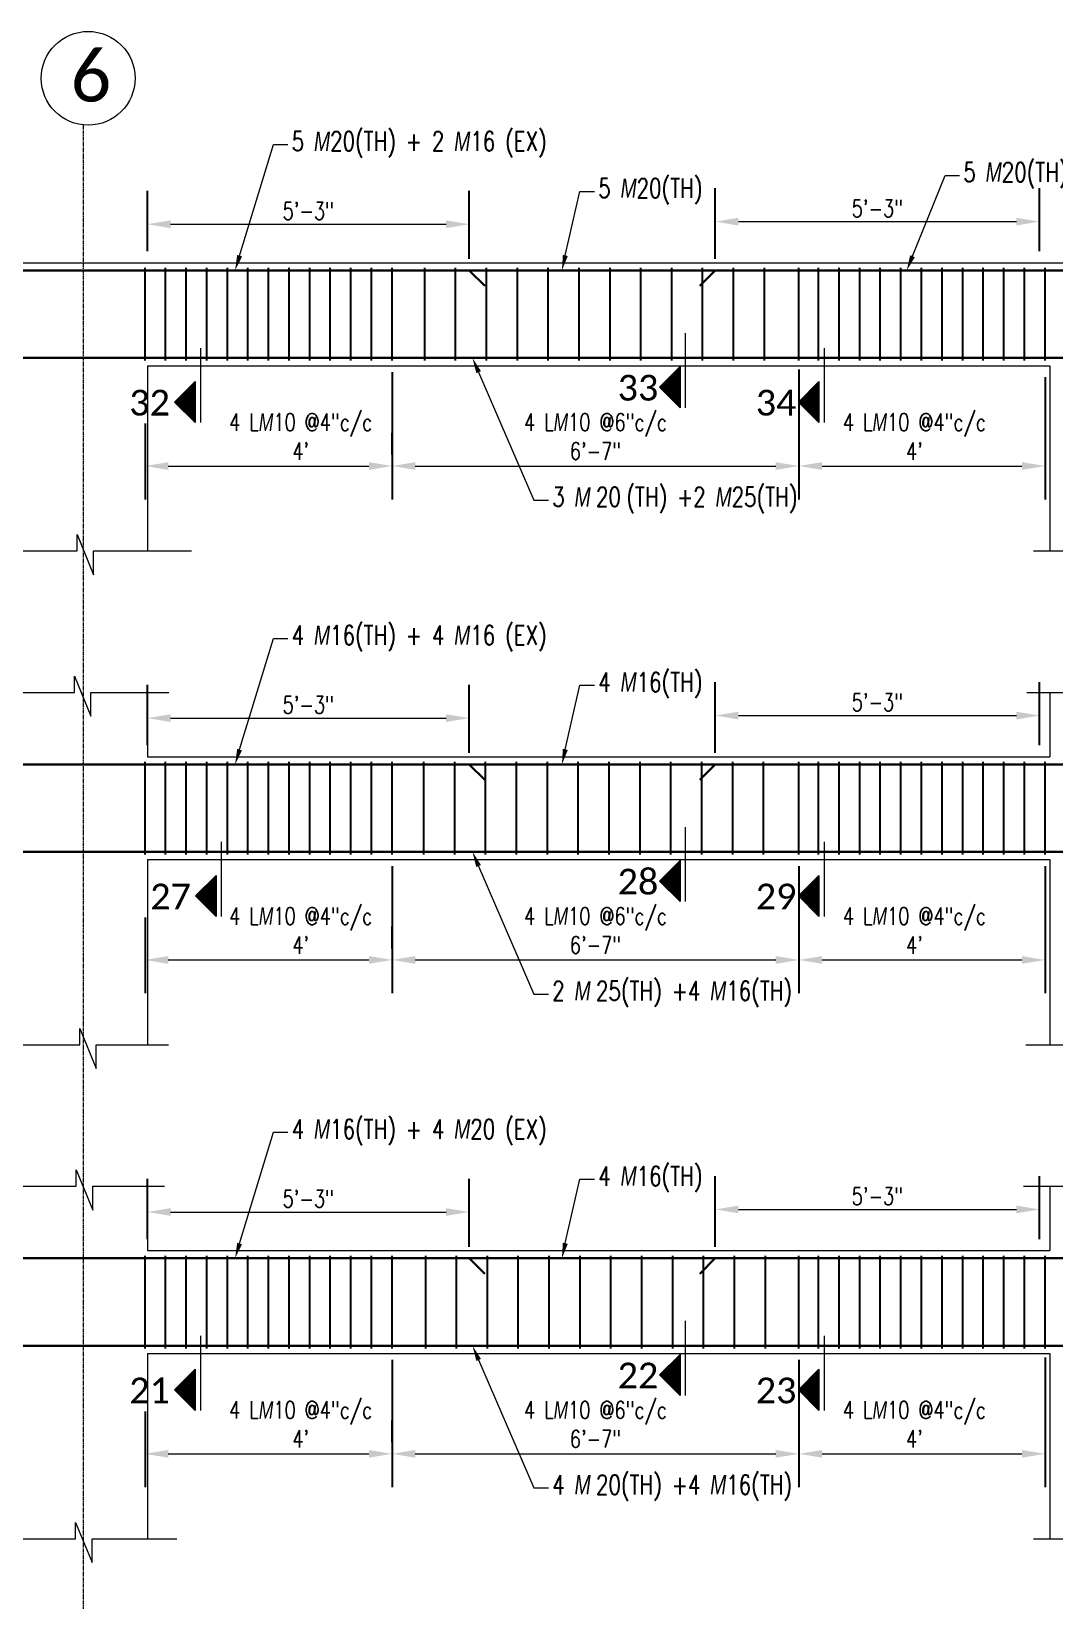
# Model space of a CAD drawing. Header units: inches. Extents: x 0 to 162649, y -36601 to -26324.
# Drawn here: x 155713.4 to 155912.2, y -35389.5 to -35084.5 of the extents above; entities that cross this region are included whole.
import ezdxf
from ezdxf import colors
from ezdxf.entities.mleader import LeaderData, LeaderLine
from ezdxf.math import Vec2, Vec3

# ---------------------------------------------------------------- set-up
doc = ezdxf.new("R2010")
doc.units = ezdxf.units.IN
doc.header["$MEASUREMENT"] = 0
doc.linetypes.add('CENTER2', pattern=[1.125, 0.75, -0.125, 0.125, -0.125])
for name, color, linetype, lineweight in [('Cen', 9, 'CENTER2', 5), ('Dim', 1, 'Continuous', 13), ('dimention', 1, 'Continuous', 13), ('hatch', 252, 'Continuous', 0), ('OL_AR_Text', 140, 'Continuous', 5), ('Rein', 3, 'Continuous', 30), ('Stirrups', 191, 'Continuous', 25), ('TEXT', 7, 'Continuous', 9)]:
    doc.layers.add(name, color=color, linetype=linetype, lineweight=lineweight)
doc.styles.add('1-8 Annotative Text', font='calibri.ttf', dxfattribs={"height": 0.125})
doc.styles.add('DIM', font='simplex.shx', dxfattribs={"width": 0.75})
doc.dimstyles.get("Standard").update_dxf_attribs({"dimscale": 36, "dimtxt": 0.09375, "dimasz": 0.125, "dimexe": 0.18, "dimexo": 0.0625, "dimgap": 0.015625, "dimtad": 1, "dimdec": 0, "dimzin": 0, "dimdsep": 46, "dimlunit": 4, "dimtxsty": 'DIM', "dimcen": 0.09, "dimadec": 0, "dimazin": 0, "dimtfac": 0.75, "dimtdec": 0, "dimtmove": 0, "dimatfit": 3, "dimfxl": 1, "dimtolj": 1, "dimtzin": 0, "dimlwd": 9, "dimarcsym": 0})

# ---------------------------------------------------------------- blocks, each defined once
blk = doc.blocks.new('*D179')
at = {"layer": 'Defpoints', "color": 0, "transparency": 16777216}
for p in [(155798.5, -35314), (155735.95, -35321.5), (155798.5, -35323)]:
    blk.add_point(p, dxfattribs=at)
at = {"layer": 'dimention', "color": 0, "lineweight": -2, "transparency": 16777216}
for p, q in [((155735.95, -35319.25), (155735.95, -35307.52)), ((155798.5, -35320.75), (155798.5, -35307.52))]:
    blk.add_line(p, q, dxfattribs=at)
at = {"layer": 'dimention', "color": 0, "lineweight": 9, "transparency": 16777216}
blk.add_line((155740.45, -35314), (155794, -35314), dxfattribs=at)
at = {"layer": 'dimention', "color": 0, "transparency": 16777216}
for points in [[(155740.45, -35313.25), (155740.45, -35314.75), (155735.95, -35314)], [(155794, -35313.25), (155794, -35314.75), (155798.5, -35314)]]:
    blk.add_solid(points, dxfattribs=at)
at = {"layer": 'dimention', "color": 0, "transparency": 16777216, "insert": (155767.23, -35311.43), "char_height": 3.375, "attachment_point": 5, "style": 'DIM'}
blk.add_mtext('\\A1;5\'-3"', dxfattribs=at)
blk = doc.blocks.new('*D180')
at = {"layer": 'Defpoints', "color": 0, "transparency": 16777216}
for p in [(155909.31, -35313.5), (155846.31, -35323), (155909.31, -35321.5)]:
    blk.add_point(p, dxfattribs=at)
at = {"layer": 'dimention', "color": 0, "lineweight": -2, "transparency": 16777216}
for p, q in [((155846.31, -35320.75), (155846.31, -35307.02)), ((155909.31, -35319.25), (155909.31, -35307.02))]:
    blk.add_line(p, q, dxfattribs=at)
at = {"layer": 'dimention', "color": 0, "lineweight": 9, "transparency": 16777216}
blk.add_line((155850.81, -35313.5), (155904.81, -35313.5), dxfattribs=at)
at = {"layer": 'dimention', "color": 0, "transparency": 16777216}
for points in [[(155850.81, -35312.75), (155850.81, -35314.25), (155846.31, -35313.5)], [(155904.81, -35312.75), (155904.81, -35314.25), (155909.31, -35313.5)]]:
    blk.add_solid(points, dxfattribs=at)
at = {"layer": 'dimention', "color": 0, "transparency": 16777216, "insert": (155877.81, -35310.93), "char_height": 3.375, "attachment_point": 5, "style": 'DIM'}
blk.add_mtext('\\A1;5\'-3"', dxfattribs=at)
blk = doc.blocks.new('*D185')
at = {"layer": 'Defpoints', "color": 0, "transparency": 16777216}
for p in [(155735.5, -35350.5), (155783.5, -35361), (155783.5, -35361)]:
    blk.add_point(p, dxfattribs=at)
at = {"layer": 'dimention', "color": 0, "lineweight": -2, "transparency": 16777216}
for p, q in [((155735.5, -35352.75), (155735.5, -35367.48)), ((155783.5, -35358.75), (155783.5, -35354.52))]:
    blk.add_line(p, q, dxfattribs=at)
at = {"layer": 'dimention', "color": 0, "lineweight": 9, "transparency": 16777216}
blk.add_line((155740, -35361), (155779, -35361), dxfattribs=at)
at = {"layer": 'dimention', "color": 0, "transparency": 16777216}
for points in [[(155740, -35360.25), (155740, -35361.75), (155735.5, -35361)], [(155779, -35360.25), (155779, -35361.75), (155783.5, -35361)]]:
    blk.add_solid(points, dxfattribs=at)
at = {"layer": 'dimention', "color": 0, "transparency": 16777216, "insert": (155765.75, -35355.29), "char_height": 3.375, "attachment_point": 5, "style": 'DIM'}
blk.add_mtext('\\A1;4 L{\\A0;\\Fgothici|c0;\\W0.75;M}10 @4"c/c\\P4\'', dxfattribs=at)
blk = doc.blocks.new('*D186')
at = {"layer": 'Defpoints', "color": 0, "transparency": 16777216}
for p in [(155862.56, -35340.5), (155910.37, -35340), (155910.37, -35361)]:
    blk.add_point(p, dxfattribs=at)
at = {"layer": 'dimention', "color": 0, "lineweight": -2, "transparency": 16777216}
for p, q in [((155862.56, -35342.75), (155862.56, -35367.48)), ((155910.37, -35342.25), (155910.37, -35367.48))]:
    blk.add_line(p, q, dxfattribs=at)
at = {"layer": 'dimention', "color": 0, "lineweight": 9, "transparency": 16777216}
blk.add_line((155867.06, -35361), (155905.87, -35361), dxfattribs=at)
at = {"layer": 'dimention', "color": 0, "transparency": 16777216}
for points in [[(155867.06, -35360.25), (155867.06, -35361.75), (155862.56, -35361)], [(155905.87, -35360.25), (155905.87, -35361.75), (155910.37, -35361)]]:
    blk.add_solid(points, dxfattribs=at)
at = {"layer": 'dimention', "color": 0, "transparency": 16777216, "insert": (155885, -35355.29), "char_height": 3.375, "attachment_point": 5, "style": 'DIM'}
blk.add_mtext('\\A1;4 L{\\A0;\\Fgothici|c0;\\W0.75;M}10 @4"c/c\\P4\'', dxfattribs=at)
blk = doc.blocks.new('*D187')
at = {"layer": 'Defpoints', "color": 0, "transparency": 16777216}
for p in [(155783.5, -35340.5), (155862.56, -35340.5), (155862.56, -35361)]:
    blk.add_point(p, dxfattribs=at)
at = {"layer": 'dimention', "color": 0, "lineweight": -2, "transparency": 16777216}
for p, q in [((155783.5, -35342.75), (155783.5, -35367.48)), ((155862.56, -35342.75), (155862.56, -35367.48))]:
    blk.add_line(p, q, dxfattribs=at)
at = {"layer": 'dimention', "color": 0, "lineweight": 9, "transparency": 16777216}
blk.add_line((155788, -35361), (155858.06, -35361), dxfattribs=at)
at = {"layer": 'dimention', "color": 0, "transparency": 16777216}
for points in [[(155788, -35360.25), (155788, -35361.75), (155783.5, -35361)], [(155858.06, -35360.25), (155858.06, -35361.75), (155862.56, -35361)]]:
    blk.add_solid(points, dxfattribs=at)
at = {"layer": 'dimention', "color": 0, "transparency": 16777216, "insert": (155823.03, -35355.29), "char_height": 3.375, "attachment_point": 5, "style": 'DIM'}
blk.add_mtext('\\A1;4 L{\\A0;\\Fgothici|c0;\\W0.75;M}10 @6"c/c\\P6\'-7"', dxfattribs=at)
blk = doc.blocks.new('*D190')
at = {"layer": 'Defpoints', "color": 0, "transparency": 16777216}
for p in [(155798.5, -35218), (155735.95, -35225.5), (155798.5, -35227)]:
    blk.add_point(p, dxfattribs=at)
at = {"layer": 'dimention', "color": 0, "lineweight": -2, "transparency": 16777216}
for p, q in [((155735.95, -35223.25), (155735.95, -35211.52)), ((155798.5, -35224.75), (155798.5, -35211.52))]:
    blk.add_line(p, q, dxfattribs=at)
at = {"layer": 'dimention', "color": 0, "lineweight": 9, "transparency": 16777216}
blk.add_line((155740.45, -35218), (155794, -35218), dxfattribs=at)
at = {"layer": 'dimention', "color": 0, "transparency": 16777216}
for points in [[(155740.45, -35217.25), (155740.45, -35218.75), (155735.95, -35218)], [(155794, -35217.25), (155794, -35218.75), (155798.5, -35218)]]:
    blk.add_solid(points, dxfattribs=at)
at = {"layer": 'dimention', "color": 0, "transparency": 16777216, "insert": (155767.23, -35215.43), "char_height": 3.375, "attachment_point": 5, "style": 'DIM'}
blk.add_mtext('\\A1;5\'-3"', dxfattribs=at)
blk = doc.blocks.new('*D191')
at = {"layer": 'Defpoints', "color": 0, "transparency": 16777216}
for p in [(155909.31, -35217.5), (155909.31, -35225.5), (155846.31, -35227)]:
    blk.add_point(p, dxfattribs=at)
at = {"layer": 'dimention', "color": 0, "lineweight": -2, "transparency": 16777216}
for p, q in [((155846.31, -35224.75), (155846.31, -35211.02)), ((155909.31, -35223.25), (155909.31, -35211.02))]:
    blk.add_line(p, q, dxfattribs=at)
at = {"layer": 'dimention', "color": 0, "lineweight": 9, "transparency": 16777216}
blk.add_line((155850.81, -35217.5), (155904.81, -35217.5), dxfattribs=at)
at = {"layer": 'dimention', "color": 0, "transparency": 16777216}
for points in [[(155850.81, -35216.75), (155850.81, -35218.25), (155846.31, -35217.5)], [(155904.81, -35216.75), (155904.81, -35218.25), (155909.31, -35217.5)]]:
    blk.add_solid(points, dxfattribs=at)
at = {"layer": 'dimention', "color": 0, "transparency": 16777216, "insert": (155877.81, -35214.93), "char_height": 3.375, "attachment_point": 5, "style": 'DIM'}
blk.add_mtext('\\A1;5\'-3"', dxfattribs=at)
blk = doc.blocks.new('*D196')
at = {"layer": 'Defpoints', "color": 0, "transparency": 16777216}
for p in [(155735.5, -35254.5), (155783.5, -35265), (155783.5, -35265)]:
    blk.add_point(p, dxfattribs=at)
at = {"layer": 'dimention', "color": 0, "lineweight": -2, "transparency": 16777216}
for p, q in [((155735.5, -35256.75), (155735.5, -35271.48)), ((155783.5, -35262.75), (155783.5, -35258.52))]:
    blk.add_line(p, q, dxfattribs=at)
at = {"layer": 'dimention', "color": 0, "lineweight": 9, "transparency": 16777216}
blk.add_line((155740, -35265), (155779, -35265), dxfattribs=at)
at = {"layer": 'dimention', "color": 0, "transparency": 16777216}
for points in [[(155740, -35264.25), (155740, -35265.75), (155735.5, -35265)], [(155779, -35264.25), (155779, -35265.75), (155783.5, -35265)]]:
    blk.add_solid(points, dxfattribs=at)
at = {"layer": 'dimention', "color": 0, "transparency": 16777216, "insert": (155765.75, -35259.29), "char_height": 3.375, "attachment_point": 5, "style": 'DIM'}
blk.add_mtext('\\A1;4 L{\\A0;\\Fgothici|c0;\\W0.75;M}10 @4"c/c\\P4\'', dxfattribs=at)
blk = doc.blocks.new('*D197')
at = {"layer": 'Defpoints', "color": 0, "transparency": 16777216}
for p in [(155862.56, -35244.5), (155910.37, -35244.5), (155910.37, -35265)]:
    blk.add_point(p, dxfattribs=at)
at = {"layer": 'dimention', "color": 0, "lineweight": -2, "transparency": 16777216}
for p, q in [((155862.56, -35246.75), (155862.56, -35271.48)), ((155910.37, -35246.75), (155910.37, -35271.48))]:
    blk.add_line(p, q, dxfattribs=at)
at = {"layer": 'dimention', "color": 0, "lineweight": 9, "transparency": 16777216}
blk.add_line((155867.06, -35265), (155905.87, -35265), dxfattribs=at)
at = {"layer": 'dimention', "color": 0, "transparency": 16777216}
for points in [[(155867.06, -35264.25), (155867.06, -35265.75), (155862.56, -35265)], [(155905.87, -35264.25), (155905.87, -35265.75), (155910.37, -35265)]]:
    blk.add_solid(points, dxfattribs=at)
at = {"layer": 'dimention', "color": 0, "transparency": 16777216, "insert": (155885, -35259.29), "char_height": 3.375, "attachment_point": 5, "style": 'DIM'}
blk.add_mtext('\\A1;4 L{\\A0;\\Fgothici|c0;\\W0.75;M}10 @4"c/c\\P4\'', dxfattribs=at)
blk = doc.blocks.new('*D198')
at = {"layer": 'Defpoints', "color": 0, "transparency": 16777216}
for p in [(155783.5, -35244.5), (155862.56, -35244.5), (155862.56, -35265)]:
    blk.add_point(p, dxfattribs=at)
at = {"layer": 'dimention', "color": 0, "lineweight": -2, "transparency": 16777216}
for p, q in [((155783.5, -35246.75), (155783.5, -35271.48)), ((155862.56, -35246.75), (155862.56, -35271.48))]:
    blk.add_line(p, q, dxfattribs=at)
at = {"layer": 'dimention', "color": 0, "lineweight": 9, "transparency": 16777216}
blk.add_line((155788, -35265), (155858.06, -35265), dxfattribs=at)
at = {"layer": 'dimention', "color": 0, "transparency": 16777216}
for points in [[(155788, -35264.25), (155788, -35265.75), (155783.5, -35265)], [(155858.06, -35264.25), (155858.06, -35265.75), (155862.56, -35265)]]:
    blk.add_solid(points, dxfattribs=at)
at = {"layer": 'dimention', "color": 0, "transparency": 16777216, "insert": (155823.03, -35259.29), "char_height": 3.375, "attachment_point": 5, "style": 'DIM'}
blk.add_mtext('\\A1;4 L{\\A0;\\Fgothici|c0;\\W0.75;M}10 @6"c/c\\P6\'-7"', dxfattribs=at)
blk = doc.blocks.new('*D201')
at = {"layer": 'Defpoints', "color": 0, "transparency": 16777216}
for p in [(155798.5, -35122), (155735.95, -35129.5), (155798.5, -35131)]:
    blk.add_point(p, dxfattribs=at)
at = {"layer": 'dimention', "color": 0, "lineweight": -2, "transparency": 16777216}
for p, q in [((155735.95, -35127.25), (155735.95, -35115.52)), ((155798.5, -35128.75), (155798.5, -35115.52))]:
    blk.add_line(p, q, dxfattribs=at)
at = {"layer": 'dimention', "color": 0, "lineweight": 9, "transparency": 16777216}
blk.add_line((155740.45, -35122), (155794, -35122), dxfattribs=at)
at = {"layer": 'dimention', "color": 0, "transparency": 16777216}
for points in [[(155740.45, -35121.25), (155740.45, -35122.75), (155735.95, -35122)], [(155794, -35121.25), (155794, -35122.75), (155798.5, -35122)]]:
    blk.add_solid(points, dxfattribs=at)
at = {"layer": 'dimention', "color": 0, "transparency": 16777216, "insert": (155767.23, -35119.43), "char_height": 3.375, "attachment_point": 5, "style": 'DIM'}
blk.add_mtext('\\A1;5\'-3"', dxfattribs=at)
blk = doc.blocks.new('*D202')
at = {"layer": 'Defpoints', "color": 0, "transparency": 16777216}
for p in [(155909.31, -35121.5), (155846.31, -35131), (155909.31, -35129.5)]:
    blk.add_point(p, dxfattribs=at)
at = {"layer": 'dimention', "color": 0, "lineweight": -2, "transparency": 16777216}
for p, q in [((155846.31, -35128.75), (155846.31, -35115.02)), ((155909.31, -35127.25), (155909.31, -35115.02))]:
    blk.add_line(p, q, dxfattribs=at)
at = {"layer": 'dimention', "color": 0, "lineweight": 9, "transparency": 16777216}
blk.add_line((155850.81, -35121.5), (155904.81, -35121.5), dxfattribs=at)
at = {"layer": 'dimention', "color": 0, "transparency": 16777216}
for points in [[(155850.81, -35120.75), (155850.81, -35122.25), (155846.31, -35121.5)], [(155904.81, -35120.75), (155904.81, -35122.25), (155909.31, -35121.5)]]:
    blk.add_solid(points, dxfattribs=at)
at = {"layer": 'dimention', "color": 0, "transparency": 16777216, "insert": (155877.81, -35118.93), "char_height": 3.375, "attachment_point": 5, "style": 'DIM'}
blk.add_mtext('\\A1;5\'-3"', dxfattribs=at)
blk = doc.blocks.new('*D206')
at = {"layer": 'Defpoints', "color": 0, "transparency": 16777216}
for p in [(155735.5, -35158.5), (155783.5, -35169), (155783.5, -35169)]:
    blk.add_point(p, dxfattribs=at)
at = {"layer": 'dimention', "color": 0, "lineweight": -2, "transparency": 16777216}
for p, q in [((155735.5, -35160.75), (155735.5, -35175.48)), ((155783.5, -35166.75), (155783.5, -35162.52))]:
    blk.add_line(p, q, dxfattribs=at)
at = {"layer": 'dimention', "color": 0, "lineweight": 9, "transparency": 16777216}
blk.add_line((155740, -35169), (155779, -35169), dxfattribs=at)
at = {"layer": 'dimention', "color": 0, "transparency": 16777216}
for points in [[(155740, -35168.25), (155740, -35169.75), (155735.5, -35169)], [(155779, -35168.25), (155779, -35169.75), (155783.5, -35169)]]:
    blk.add_solid(points, dxfattribs=at)
at = {"layer": 'dimention', "color": 0, "transparency": 16777216, "insert": (155765.75, -35163.29), "char_height": 3.375, "attachment_point": 5, "style": 'DIM'}
blk.add_mtext('\\A1;4 L{\\A0;\\Fgothici|c0;\\W0.75;M}10 @4"c/c\\P4\'', dxfattribs=at)
blk = doc.blocks.new('*D207')
at = {"layer": 'Defpoints', "color": 0, "transparency": 16777216}
for p in [(155862.56, -35148), (155910.37, -35149.5), (155910.37, -35169)]:
    blk.add_point(p, dxfattribs=at)
at = {"layer": 'dimention', "color": 0, "lineweight": -2, "transparency": 16777216}
for p, q in [((155862.56, -35150.25), (155862.56, -35175.48)), ((155910.37, -35151.75), (155910.37, -35175.48))]:
    blk.add_line(p, q, dxfattribs=at)
at = {"layer": 'dimention', "color": 0, "lineweight": 9, "transparency": 16777216}
blk.add_line((155867.06, -35169), (155905.87, -35169), dxfattribs=at)
at = {"layer": 'dimention', "color": 0, "transparency": 16777216}
for points in [[(155867.06, -35168.25), (155867.06, -35169.75), (155862.56, -35169)], [(155905.87, -35168.25), (155905.87, -35169.75), (155910.37, -35169)]]:
    blk.add_solid(points, dxfattribs=at)
at = {"layer": 'dimention', "color": 0, "transparency": 16777216, "insert": (155885, -35163.29), "char_height": 3.375, "attachment_point": 5, "style": 'DIM'}
blk.add_mtext('\\A1;4 L{\\A0;\\Fgothici|c0;\\W0.75;M}10 @4"c/c\\P4\'', dxfattribs=at)
blk = doc.blocks.new('*D208')
at = {"layer": 'Defpoints', "color": 0, "transparency": 16777216}
for p in [(155783.5, -35148.5), (155862.56, -35148), (155862.56, -35169)]:
    blk.add_point(p, dxfattribs=at)
at = {"layer": 'dimention', "color": 0, "lineweight": -2, "transparency": 16777216}
for p, q in [((155783.5, -35150.75), (155783.5, -35175.48)), ((155862.56, -35150.25), (155862.56, -35175.48))]:
    blk.add_line(p, q, dxfattribs=at)
at = {"layer": 'dimention', "color": 0, "lineweight": 9, "transparency": 16777216}
blk.add_line((155788, -35169), (155858.06, -35169), dxfattribs=at)
at = {"layer": 'dimention', "color": 0, "transparency": 16777216}
for points in [[(155788, -35168.25), (155788, -35169.75), (155783.5, -35169)], [(155858.06, -35168.25), (155858.06, -35169.75), (155862.56, -35169)]]:
    blk.add_solid(points, dxfattribs=at)
at = {"layer": 'dimention', "color": 0, "transparency": 16777216, "insert": (155823.03, -35163.29), "char_height": 3.375, "attachment_point": 5, "style": 'DIM'}
blk.add_mtext('\\A1;4 L{\\A0;\\Fgothici|c0;\\W0.75;M}10 @6"c/c\\P6\'-7"', dxfattribs=at)

msp = doc.modelspace()

# ---------------------------------------------------------------- hatches: boundary and pattern name
at = {"layer": 'Dim'}
h = msp.add_hatch(dxfattribs=at)
h.set_pattern_fill('ANSI31', color=256)
h.set_pattern_definition([(45, (-1120.21459, 748.9001), (-0.08838834765, 0.08838834765), [])])
h.paths.add_polyline_path([(155839.48, -35153.67), (155839.48, -35149.67), (155835.48, -35153.67), (155839.48, -35157.67)])
h = msp.add_hatch(dxfattribs=at)
h.set_pattern_fill('ANSI31', color=256)
h.set_pattern_definition([(45, (-1214.44141, 746), (-0.08838834765, 0.08838834765), [])])
h.paths.add_polyline_path([(155745.25, -35156.57), (155745.25, -35152.57), (155741.25, -35156.57), (155745.25, -35160.57)])
h = msp.add_hatch(dxfattribs=at)
h.set_pattern_fill('ANSI31', color=256)
h.set_pattern_definition([(45, (-1093.24458, 746), (-0.08838834765, 0.08838834765), [])])
h.paths.add_polyline_path([(155866.45, -35156.57), (155866.45, -35152.57), (155862.45, -35156.57), (155866.45, -35160.57)])
h = msp.add_hatch(dxfattribs=at)
h.set_pattern_fill('ANSI31', color=256)
h.set_pattern_definition([(45, (-1120.21459, 652.9001), (-0.08838834765, 0.08838834765), [])])
h.paths.add_polyline_path([(155839.48, -35249.67), (155839.48, -35245.67), (155835.48, -35249.67), (155839.48, -35253.67)])
h = msp.add_hatch(dxfattribs=at)
h.set_pattern_fill('ANSI31', color=256)
h.set_pattern_definition([(45, (-1210.37218, 650), (-0.08838834765, 0.08838834765), [])])
h.paths.add_polyline_path([(155749.32, -35252.57), (155749.32, -35248.57), (155745.32, -35252.57), (155749.32, -35256.57)])
h = msp.add_hatch(dxfattribs=at)
h.set_pattern_fill('ANSI31', color=256)
h.set_pattern_definition([(45, (-1093.24458, 650), (-0.08838834765, 0.08838834765), [])])
h.paths.add_polyline_path([(155866.45, -35252.57), (155866.45, -35248.57), (155862.45, -35252.57), (155866.45, -35256.57)])
h = msp.add_hatch(dxfattribs=at)
h.set_pattern_fill('ANSI31', color=256)
h.set_pattern_definition([(45, (-1120.21459, 556.9001), (-0.08838834765, 0.08838834765), [])])
h.paths.add_polyline_path([(155839.48, -35345.67), (155839.48, -35341.67), (155835.48, -35345.67), (155839.48, -35349.67)])
h = msp.add_hatch(dxfattribs=at)
h.set_pattern_fill('ANSI31', color=256)
h.set_pattern_definition([(45, (-1214.44141, 554), (-0.08838834765, 0.08838834765), [])])
h.paths.add_polyline_path([(155745.25, -35348.57), (155745.25, -35344.57), (155741.25, -35348.57), (155745.25, -35352.57)])
h = msp.add_hatch(dxfattribs=at)
h.set_pattern_fill('ANSI31', color=256)
h.set_pattern_definition([(45, (-1093.24458, 554), (-0.08838834765, 0.08838834765), [])])
h.paths.add_polyline_path([(155866.45, -35348.57), (155866.45, -35344.57), (155862.45, -35348.57), (155866.45, -35352.57)])

# ---------------------------------------------------------------- linework, layer by layer
at = {"layer": 'Cen'}
msp.add_line((155723.5, -35102.69), (155723.5, -35927.5), dxfattribs=at)
at = {"layer": 'Dim'}
for p, q in [((155840.48, -35143.17), (155840.48, -35157.67)), ((155746.25, -35146.07), (155746.25, -35160.57)), ((155867.45, -35146.07), (155867.45, -35160.57)), ((155835.48, -35153.67), (155839.48, -35149.67)), ((155839.48, -35149.67), (155839.48, -35157.67)), ((155741.25, -35156.57), (155745.25, -35152.57)), ((155745.25, -35152.57), (155745.25, -35160.57)), ((155862.45, -35156.57), (155866.45, -35152.57)), ((155866.45, -35152.57), (155866.45, -35160.57)), ((155835.48, -35153.67), (155839.48, -35157.67)), ((155839.48, -35157.67), (155839.48, -35153.67)), ((155741.25, -35156.57), (155745.25, -35160.57)), ((155745.25, -35160.57), (155745.25, -35156.57)), ((155862.45, -35156.57), (155866.45, -35160.57)), ((155866.45, -35160.57), (155866.45, -35156.57)), ((155840.48, -35239.17), (155840.48, -35253.67)), ((155750.32, -35242.07), (155750.32, -35256.57)), ((155867.45, -35242.07), (155867.45, -35256.57)), ((155835.48, -35249.67), (155839.48, -35245.67)), ((155839.48, -35245.67), (155839.48, -35253.67)), ((155745.32, -35252.57), (155749.32, -35248.57)), ((155749.32, -35248.57), (155749.32, -35256.57)), ((155835.48, -35249.67), (155839.48, -35253.67)), ((155839.48, -35253.67), (155839.48, -35249.67)), ((155862.45, -35252.57), (155866.45, -35248.57)), ((155866.45, -35248.57), (155866.45, -35256.57)), ((155745.32, -35252.57), (155749.32, -35256.57)), ((155749.32, -35256.57), (155749.32, -35252.57)), ((155862.45, -35252.57), (155866.45, -35256.57)), ((155866.45, -35256.57), (155866.45, -35252.57)), ((155840.48, -35335.17), (155840.48, -35349.67)), ((155746.25, -35338.07), (155746.25, -35352.57)), ((155867.45, -35338.07), (155867.45, -35352.57)), ((155835.48, -35345.67), (155839.48, -35341.67)), ((155839.48, -35341.67), (155839.48, -35349.67)), ((155741.25, -35348.57), (155745.25, -35344.57)), ((155745.25, -35344.57), (155745.25, -35352.57)), ((155862.45, -35348.57), (155866.45, -35344.57)), ((155866.45, -35344.57), (155866.45, -35352.57)), ((155835.48, -35345.67), (155839.48, -35349.67)), ((155839.48, -35349.67), (155839.48, -35345.67)), ((155741.25, -35348.57), (155745.25, -35352.57)), ((155745.25, -35352.57), (155745.25, -35348.57)), ((155862.45, -35348.57), (155866.45, -35352.57)), ((155866.45, -35352.57), (155866.45, -35348.57))]:
    msp.add_line(p, q, dxfattribs=at)
msp.add_circle((155724.45, -35093.63), 9.11, dxfattribs=at)
at = {"layer": 'hatch'}
for p, q in [((155550.56, -35129.5), (156154.28, -35129.5)), ((155735.95, -35149.5), (155735.95, -35185.5)), ((155735.95, -35149.5), (155911.31, -35149.5)), ((155911.31, -35149.5), (155911.31, -35185.5)), ((155722.3, -35185.5), (155722.3, -35182.33)), ((155722.3, -35182.33), (155725.49, -35190.13)), ((155702.5, -35185.5), (155722.3, -35185.5)), ((155707.58, -35185.5), (155722.3, -35185.5)), ((155725.49, -35190.13), (155725.49, -35185.5)), ((155725.49, -35185.5), (155739.83, -35185.5)), ((155725.49, -35185.5), (155744.5, -35185.5)), ((155908.15, -35185.5), (155920.25, -35185.5)), ((155721.78, -35213), (155721.78, -35209.83)), ((155721.78, -35209.83), (155724.96, -35217.63)), ((155707.22, -35213), (155721.78, -35213)), ((155724.96, -35217.63), (155724.96, -35213)), ((155724.96, -35213), (155740.11, -35213)), ((155735.95, -35213), (155735.95, -35225.5)), ((155906.86, -35213), (155920.74, -35213)), ((155911.31, -35213), (155911.31, -35225.5)), ((155735.95, -35225.5), (155911.31, -35225.5)), ((155735.95, -35245.5), (155735.95, -35281.5)), ((155735.95, -35245.5), (155911.31, -35245.5)), ((155911.31, -35245.5), (155911.31, -35281.5)), ((155722.83, -35281.5), (155722.83, -35278.33)), ((155722.83, -35278.33), (155726.01, -35286.13)), ((155707.4, -35281.5), (155722.83, -35281.5)), ((155726.01, -35286.13), (155726.01, -35281.5)), ((155726.01, -35281.5), (155740.08, -35281.5)), ((155906.64, -35281.5), (155919.87, -35281.5)), ((155722.15, -35309), (155722.15, -35305.83)), ((155722.15, -35305.83), (155725.34, -35313.63)), ((155707.44, -35309), (155722.15, -35309)), ((155725.34, -35313.63), (155725.34, -35309)), ((155725.34, -35309), (155739.28, -35309)), ((155735.95, -35309), (155735.95, -35321.5)), ((155906.16, -35309), (155921.03, -35309)), ((155911.31, -35309), (155911.31, -35321.5)), ((155735.95, -35321.5), (155911.31, -35321.5)), ((155735.95, -35341.5), (155735.95, -35377.5)), ((155735.95, -35341.5), (155911.31, -35341.5)), ((155911.31, -35341.5), (155911.31, -35377.5)), ((155722.02, -35377.5), (155722.02, -35374.33)), ((155722.02, -35374.33), (155725.2, -35382.13)), ((155707.29, -35377.5), (155722.02, -35377.5)), ((155725.2, -35382.13), (155725.2, -35377.5)), ((155725.2, -35377.5), (155741.69, -35377.5)), ((155908.12, -35377.5), (155920.53, -35377.5))]:
    msp.add_line(p, q, dxfattribs=at)
at = {"layer": 'Rein'}
for p, q in [((155801.5, -35134), (155798.5, -35131)), ((155843.31, -35134), (155846.31, -35131)), ((155801.5, -35230), (155798.5, -35227)), ((155843.31, -35230), (155846.31, -35227)), ((155801.5, -35326), (155798.5, -35323)), ((155843.31, -35326), (155846.31, -35323))]:
    msp.add_line(p, q, dxfattribs=at)
for points in [[(156153.16, -35161.13), (156153.16, -35132, 0.414214), (156152.16, -35131), (155553.77, -35131, 0.414214), (155552.77, -35132), (155552.77, -35148.5)], [(155553.77, -35132), (155553.77, -35147, 0.414214), (155554.77, -35148), (156149.01, -35148, 0.414214), (156151.01, -35146), (156151.01, -35132.11)], [(156222.19, -35244), (156222.19, -35228, 0.414214), (156221.19, -35227), (155508.06, -35227, 0.414214), (155507.06, -35228), (155507.06, -35244.5)], [(155575.06, -35244), (156220.69, -35244, 0.414214), (156221.69, -35243), (156221.69, -35228.5)], [(156222.19, -35340), (156222.19, -35324, 0.414214), (156221.19, -35323), (155508.06, -35323, 0.414214), (155507.06, -35324), (155507.06, -35340.52)], [(155575.06, -35340), (156220.69, -35340, 0.414214), (156221.69, -35339), (156221.69, -35324.5)]]:
    msp.add_lwpolyline(points, format="xyb", dxfattribs=at)
at = {"layer": 'Stirrups'}
for p, q in [((155735.5, -35148.5), (155735.5, -35130.5)), ((155739.5, -35148.5), (155739.5, -35130.5)), ((155743.5, -35148.5), (155743.5, -35130.5)), ((155747.5, -35148.5), (155747.5, -35130.5)), ((155751.5, -35148.5), (155751.5, -35130.5)), ((155755.5, -35148.5), (155755.5, -35130.5)), ((155759.5, -35148.5), (155759.5, -35130.5)), ((155763.5, -35148.5), (155763.5, -35130.5)), ((155767.5, -35148.5), (155767.5, -35130.5)), ((155771.5, -35148.5), (155771.5, -35130.5)), ((155775.5, -35148.5), (155775.5, -35130.5)), ((155779.5, -35148.5), (155779.5, -35130.5)), ((155783.5, -35148.5), (155783.5, -35130.5)), ((155789.85, -35148.5), (155789.85, -35130.5)), ((155795.85, -35148.5), (155795.85, -35130.5)), ((155801.85, -35148.5), (155801.85, -35130.5)), ((155807.85, -35148.5), (155807.85, -35130.5)), ((155813.85, -35148.5), (155813.85, -35130.5)), ((155819.85, -35148.5), (155819.85, -35130.5)), ((155825.85, -35148.5), (155825.85, -35130.5)), ((155831.85, -35148.5), (155831.85, -35130.5)), ((155837.85, -35148.5), (155837.85, -35130.5)), ((155843.85, -35148.5), (155843.85, -35130.5)), ((155849.85, -35148.5), (155849.85, -35130.5)), ((155855.85, -35148.5), (155855.85, -35130.5)), ((155862.56, -35148.5), (155862.56, -35130.5)), ((155866.37, -35148.5), (155866.37, -35130.5)), ((155870.37, -35148.5), (155870.37, -35130.5)), ((155874.37, -35148.5), (155874.37, -35130.5)), ((155878.37, -35148.5), (155878.37, -35130.5)), ((155882.37, -35148.5), (155882.37, -35130.5)), ((155886.37, -35148.5), (155886.37, -35130.5)), ((155890.37, -35148.5), (155890.37, -35130.5)), ((155894.37, -35148.5), (155894.37, -35130.5)), ((155898.37, -35148.5), (155898.37, -35130.5)), ((155902.37, -35148.5), (155902.37, -35130.5)), ((155906.37, -35148.5), (155906.37, -35130.5)), ((155910.37, -35148.5), (155910.37, -35130.5)), ((155735.5, -35244.5), (155735.5, -35226.5)), ((155739.5, -35244.5), (155739.5, -35226.5)), ((155743.5, -35244.5), (155743.5, -35226.5)), ((155747.5, -35244.5), (155747.5, -35226.5)), ((155751.5, -35244.5), (155751.5, -35226.5)), ((155755.5, -35244.5), (155755.5, -35226.5)), ((155759.5, -35244.5), (155759.5, -35226.5)), ((155763.5, -35244.5), (155763.5, -35226.5)), ((155767.5, -35244.5), (155767.5, -35226.5)), ((155771.5, -35244.5), (155771.5, -35226.5)), ((155775.5, -35244.5), (155775.5, -35226.5)), ((155779.5, -35244.5), (155779.5, -35226.5)), ((155783.5, -35244.5), (155783.5, -35226.5)), ((155789.68, -35244.5), (155789.68, -35226.5)), ((155795.68, -35244.5), (155795.68, -35226.5)), ((155801.68, -35244.5), (155801.68, -35226.5)), ((155807.68, -35244.5), (155807.68, -35226.5)), ((155813.68, -35244.5), (155813.68, -35226.5)), ((155819.68, -35244.5), (155819.68, -35226.5)), ((155825.68, -35244.5), (155825.68, -35226.5)), ((155831.68, -35244.5), (155831.68, -35226.5)), ((155837.68, -35244.5), (155837.68, -35226.5)), ((155843.68, -35244.5), (155843.68, -35226.5)), ((155849.68, -35244.5), (155849.68, -35226.5)), ((155855.68, -35244.5), (155855.68, -35226.5)), ((155862.56, -35244.5), (155862.56, -35226.5)), ((155866.37, -35244.5), (155866.37, -35226.5)), ((155870.37, -35244.5), (155870.37, -35226.5)), ((155874.37, -35244.5), (155874.37, -35226.5)), ((155878.37, -35244.5), (155878.37, -35226.5)), ((155882.37, -35244.5), (155882.37, -35226.5)), ((155886.37, -35244.5), (155886.37, -35226.5)), ((155890.37, -35244.5), (155890.37, -35226.5)), ((155894.37, -35244.5), (155894.37, -35226.5)), ((155898.37, -35244.5), (155898.37, -35226.5)), ((155902.37, -35244.5), (155902.37, -35226.5)), ((155906.37, -35244.5), (155906.37, -35226.5)), ((155910.37, -35244.5), (155910.37, -35226.5)), ((155735.5, -35340.5), (155735.5, -35322.5)), ((155739.5, -35340.5), (155739.5, -35322.5)), ((155743.5, -35340.5), (155743.5, -35322.5)), ((155747.5, -35340.5), (155747.5, -35322.5)), ((155751.5, -35340.5), (155751.5, -35322.5)), ((155755.5, -35340.5), (155755.5, -35322.5)), ((155759.5, -35340.5), (155759.5, -35322.5)), ((155763.5, -35340.5), (155763.5, -35322.5)), ((155767.5, -35340.5), (155767.5, -35322.5)), ((155771.5, -35340.5), (155771.5, -35322.5)), ((155775.5, -35340.5), (155775.5, -35322.5)), ((155779.5, -35340.5), (155779.5, -35322.5)), ((155783.5, -35340.5), (155783.5, -35322.5)), ((155790.03, -35340.5), (155790.03, -35322.5)), ((155796.03, -35340.5), (155796.03, -35322.5)), ((155802.03, -35340.5), (155802.03, -35322.5)), ((155808.03, -35340.5), (155808.03, -35322.5)), ((155814.03, -35340.5), (155814.03, -35322.5)), ((155820.03, -35340.5), (155820.03, -35322.5)), ((155826.03, -35340.5), (155826.03, -35322.5)), ((155832.03, -35340.5), (155832.03, -35322.5)), ((155838.03, -35340.5), (155838.03, -35322.5)), ((155844.03, -35340.5), (155844.03, -35322.5)), ((155850.03, -35340.5), (155850.03, -35322.5)), ((155856.03, -35340.5), (155856.03, -35322.5)), ((155862.56, -35340.5), (155862.56, -35322.5)), ((155866.37, -35340.5), (155866.37, -35322.5)), ((155870.37, -35340.5), (155870.37, -35322.5)), ((155874.37, -35340.5), (155874.37, -35322.5)), ((155878.37, -35340.5), (155878.37, -35322.5)), ((155882.37, -35340.5), (155882.37, -35322.5)), ((155886.37, -35340.5), (155886.37, -35322.5)), ((155890.37, -35340.5), (155890.37, -35322.5)), ((155894.37, -35340.5), (155894.37, -35322.5)), ((155898.37, -35340.5), (155898.37, -35322.5)), ((155902.37, -35340.5), (155902.37, -35322.5)), ((155906.37, -35340.5), (155906.37, -35322.5)), ((155910.37, -35340.5), (155910.37, -35322.5))]:
    msp.add_line(p, q, dxfattribs=at)

# ---------------------------------------------------------------- texts
at = {"layer": 'OL_AR_Text', "insert": (155721.04, -35088.15), "char_height": 10, "attachment_point": 1, "style": '1-8 Annotative Text'}
msp.add_mtext_dynamic_manual_height_columns('6', width=432.2308, gutter_width=60, heights=[0], dxfattribs=at)
at = {"layer": 'OL_AR_Text', "char_height": 5, "width": 3.8192065e-317, "attachment_point": 1, "style": '1-8 Annotative Text'}
for s, insert in [('33', (155827.33, -35151.28)), ('32', (155732.44, -35154.18)), ('34', (155854.17, -35154.18)), ('28', (155827.33, -35247.28)), ('27', (155736.51, -35250.18)), ('29', (155854.17, -35250.18)), ('22', (155827.33, -35343.28)), ('21', (155732.44, -35346.18)), ('23', (155854.17, -35346.18))]:
    msp.add_mtext(s, dxfattribs=dict(at, insert=insert))

# ---------------------------------------------------------------- dimensions: what is measured, and where the dimension line sits
at = {"layer": 'dimention'}
for base, p1, p2, picture, middle in [((155798.5, -35122), (155735.95, -35129.5), (155798.5, -35131), '*D201', (155767.23, -35119.43)), ((155909.31, -35121.5), (155846.31, -35131), (155909.31, -35129.5), '*D202', (155877.81, -35118.93)), ((155798.5, -35218), (155735.95, -35225.5), (155798.5, -35227), '*D190', (155767.23, -35215.43)), ((155909.31, -35217.5), (155846.31, -35227), (155909.31, -35225.5), '*D191', (155877.81, -35214.93)), ((155798.5, -35314), (155735.95, -35321.5), (155798.5, -35323), '*D179', (155767.23, -35311.43)), ((155909.31, -35313.5), (155846.31, -35323), (155909.31, -35321.5), '*D180', (155877.81, -35310.93))]:
    dim = msp.add_linear_dim(base=base, p1=p1, p2=p2, dimstyle='Standard', dxfattribs=at)
    dim.commit()
    dim.dimension.update_dxf_attribs({"geometry": picture, "text_midpoint": middle})
for base, p1, p2, picture, middle in [((155862.56, -35169), (155783.5, -35148.5), (155862.56, -35148), '*D208', (155823.03, -35163.29)), ((155862.56, -35265), (155783.5, -35244.5), (155862.56, -35244.5), '*D198', (155823.03, -35259.29)), ((155862.56, -35361), (155783.5, -35340.5), (155862.56, -35340.5), '*D187', (155823.03, -35355.29))]:
    dim = msp.add_linear_dim(base=base, p1=p1, p2=p2, text='4 L{\\A0;\\Fgothici|c0;\\W0.75;M}10 @6"c/c\\P<>', dimstyle='Standard', dxfattribs=at)
    dim.commit()
    dim.dimension.update_dxf_attribs({"geometry": picture, "text_midpoint": middle})
for base, p1, p2, picture, middle in [((155910.37, -35169), (155862.56, -35148), (155910.37, -35149.5), '*D207', (155885, -35169)), ((155783.5, -35169), (155735.5, -35158.5), (155783.5, -35169), '*D206', (155765.75, -35169)), ((155910.37, -35265), (155862.56, -35244.5), (155910.37, -35244.5), '*D197', (155885, -35265)), ((155783.5, -35265), (155735.5, -35254.5), (155783.5, -35265), '*D196', (155765.75, -35265)), ((155910.37, -35361), (155862.56, -35340.5), (155910.37, -35340), '*D186', (155885, -35361)), ((155783.5, -35361), (155735.5, -35350.5), (155783.5, -35361), '*D185', (155765.75, -35361))]:
    dim = msp.add_linear_dim(base=base, p1=p1, p2=p2, text='4 L{\\A0;\\Fgothici|c0;\\W0.75;M}10 @4"c/c\\P<>', dimstyle='Standard', dxfattribs=at)
    dim.commit()
    dim.dimension.update_dxf_attribs({"geometry": picture, "text_midpoint": middle, "dimtype": 160})

# ---------------------------------------------------------------- leaders
at = {"layer": 'TEXT'}
ml = msp.add_multileader_mtext('Standard', dxfattribs=at)
ml.set_content('5 {\\Fgothici|c0;M}20(TH) + 2 {\\Fgothici|c0;M}16 (EX)', color=256, style='DIM')
ml.set_leader_properties(color=1, linetype='ByLayer', lineweight=9)
ml.build(insert=Vec2(0, 0))
ml.multileader.update_dxf_attribs({"text_right_attachment_type": 2, "dogleg_length": 0.25, "arrow_head_size": 3, "scale": 32})
ctx = ml.context
ctx.base_point, ctx.scale, ctx.char_height, ctx.arrow_head_size, ctx.landing_gap_size, ctx.plane_origin = Vec3(155763.25, -35106.5), 32, 3.75, 3, 0.75, Vec3(155783.57, -35125.8)
ctx.right_attachment = 2
notes = []
notes.append((ctx, [(0, (1, 1, 0), (155760.44, -35106.5), (1, 0), 2.81, [(0, [(155753, -35131)], 0, [])])]))
ctx.mtext.insert, ctx.mtext.flow_direction = Vec3(155764, -35104), 5
ml = msp.add_multileader_mtext('Standard', dxfattribs=at)
ml.set_content('5 {\\Fgothici|c0;M}20(TH) + 3 {\\Fgothici|c0;M}25(EX)', color=256, style='DIM')
ml.set_leader_properties(color=1, linetype='ByLayer', lineweight=9)
ml.build(insert=Vec2(0, 0))
ml.multileader.update_dxf_attribs({"text_right_attachment_type": 2, "dogleg_length": 0.25, "arrow_head_size": 3, "scale": 32})
ctx = ml.context
ctx.base_point, ctx.scale, ctx.char_height, ctx.arrow_head_size, ctx.landing_gap_size, ctx.plane_origin = Vec3(155893.75, -35112.5), 32, 3.75, 3, 0.75, Vec3(155914.07, -35131.8)
ctx.right_attachment = 2
notes.append((ctx, [(0, (1, 1, 0), (155890.94, -35112.5), (1, 0), 2.81, [(0, [(155883.5, -35131)], 0, [])])]))
ctx.mtext.insert, ctx.mtext.flow_direction = Vec3(155894.5, -35110), 5
ml = msp.add_multileader_mtext('Standard', dxfattribs=at)
ml.set_content('5 {\\Fgothici|c0;M}20(TH) ', color=256, style='DIM')
ml.set_leader_properties(color=1, linetype='ByLayer', lineweight=9)
ml.build(insert=Vec2(0, 0))
ml.multileader.update_dxf_attribs({"text_right_attachment_type": 2, "dogleg_length": 0.25, "arrow_head_size": 3, "scale": 32})
ctx = ml.context
ctx.base_point, ctx.scale, ctx.char_height, ctx.arrow_head_size, ctx.landing_gap_size, ctx.plane_origin = Vec3(155822.81, -35115.62), 32, 3.75, 3, 0.75, Vec3(155843.13, -35134.93)
ctx.right_attachment = 2
notes.append((ctx, [(0, (1, 1, 0), (155820, -35115.62), (1, 0), 2.81, [(0, [(155816.5, -35131)], 0, [])])]))
ctx.mtext.insert, ctx.mtext.flow_direction = Vec3(155823.56, -35113.12), 5
ml = msp.add_multileader_mtext('Standard', dxfattribs=at)
ml.set_content('3 {\\Fgothici|c0;M }20{\\Fgothici|c0; }(TH) +2 {\\Fgothici|c0;M}25(TH)  ', color=256, style='DIM')
ml.set_leader_properties(color=1, linetype='ByLayer', lineweight=9)
ml.build(insert=Vec2(0, 0))
ml.multileader.update_dxf_attribs({"text_right_attachment_type": 2, "dogleg_length": 0.25, "arrow_head_size": 3, "scale": 32})
ctx = ml.context
ctx.base_point, ctx.scale, ctx.char_height, ctx.arrow_head_size, ctx.landing_gap_size, ctx.plane_origin = Vec3(155813.87, -35175.63), 32, 3.75, 3, 0.75, Vec3(155834.2, -35194.93)
ctx.right_attachment = 2
notes.append((ctx, [(0, (1, 1, 0), (155811.06, -35175.63), (1, 0), 2.81, [(0, [(155799.13, -35148)], 0, [])])]))
ctx.mtext.insert, ctx.mtext.flow_direction = Vec3(155814.62, -35173.13), 5
ml = msp.add_multileader_mtext('Standard', dxfattribs=at)
ml.set_content('4 {\\Fgothici|c0;M}16(TH) + 4 {\\Fgothici|c0;M}16 (EX)', color=256, style='DIM')
ml.set_leader_properties(color=1, linetype='ByLayer', lineweight=9)
ml.build(insert=Vec2(0, 0))
ml.multileader.update_dxf_attribs({"text_right_attachment_type": 2, "dogleg_length": 0.25, "arrow_head_size": 3, "scale": 32})
ctx = ml.context
ctx.base_point, ctx.scale, ctx.char_height, ctx.arrow_head_size, ctx.landing_gap_size, ctx.plane_origin = Vec3(155763.25, -35202.5), 32, 3.75, 3, 0.75, Vec3(155783.57, -35221.8)
ctx.right_attachment = 2
notes.append((ctx, [(0, (1, 1, 0), (155760.44, -35202.5), (1, 0), 2.81, [(0, [(155753, -35227)], 0, [])])]))
ctx.mtext.insert, ctx.mtext.flow_direction = Vec3(155764, -35200), 5
ml = msp.add_multileader_mtext('Standard', dxfattribs=at)
ml.set_content('4 {\\Fgothici|c0;M}16(TH) ', color=256, style='DIM')
ml.set_leader_properties(color=1, linetype='ByLayer', lineweight=9)
ml.build(insert=Vec2(0, 0))
ml.multileader.update_dxf_attribs({"text_right_attachment_type": 2, "dogleg_length": 0.25, "arrow_head_size": 3, "scale": 32})
ctx = ml.context
ctx.base_point, ctx.scale, ctx.char_height, ctx.arrow_head_size, ctx.landing_gap_size, ctx.plane_origin = Vec3(155822.81, -35211.62), 32, 3.75, 3, 0.75, Vec3(155843.13, -35230.93)
ctx.right_attachment = 2
notes.append((ctx, [(0, (1, 1, 0), (155820, -35211.62), (1, 0), 2.81, [(0, [(155816.5, -35227)], 0, [])])]))
ctx.mtext.insert, ctx.mtext.flow_direction = Vec3(155823.56, -35209.12), 5
ml = msp.add_multileader_mtext('Standard', dxfattribs=at)
ml.set_content('2 {\\Fgothici|c0;M }25(TH) +4 {\\Fgothici|c0;M}16(TH)  ', color=256, style='DIM')
ml.set_leader_properties(color=1, linetype='ByLayer', lineweight=9)
ml.build(insert=Vec2(0, 0))
ml.multileader.update_dxf_attribs({"text_right_attachment_type": 2, "dogleg_length": 0.25, "arrow_head_size": 3, "scale": 32})
ctx = ml.context
ctx.base_point, ctx.scale, ctx.char_height, ctx.arrow_head_size, ctx.landing_gap_size, ctx.plane_origin = Vec3(155813.87, -35271.63), 32, 3.75, 3, 0.75, Vec3(155834.2, -35290.93)
ctx.right_attachment = 2
notes.append((ctx, [(0, (1, 1, 0), (155811.06, -35271.63), (1, 0), 2.81, [(0, [(155799.13, -35244)], 0, [])])]))
ctx.mtext.insert, ctx.mtext.flow_direction = Vec3(155814.62, -35269.13), 5
ml = msp.add_multileader_mtext('Standard', dxfattribs=at)
ml.set_content('4 {\\Fgothici|c0;M}16(TH) + 4 {\\Fgothici|c0;M}20 (EX)', color=256, style='DIM')
ml.set_leader_properties(color=1, linetype='ByLayer', lineweight=9)
ml.build(insert=Vec2(0, 0))
ml.multileader.update_dxf_attribs({"text_right_attachment_type": 2, "dogleg_length": 0.25, "arrow_head_size": 3, "scale": 32})
ctx = ml.context
ctx.base_point, ctx.scale, ctx.char_height, ctx.arrow_head_size, ctx.landing_gap_size, ctx.plane_origin = Vec3(155763.25, -35298.5), 32, 3.75, 3, 0.75, Vec3(155783.57, -35317.8)
ctx.right_attachment = 2
notes.append((ctx, [(0, (1, 1, 0), (155760.44, -35298.5), (1, 0), 2.81, [(0, [(155753, -35323)], 0, [])])]))
ctx.mtext.insert, ctx.mtext.flow_direction = Vec3(155764, -35296), 5
ml = msp.add_multileader_mtext('Standard', dxfattribs=at)
ml.set_content('4 {\\Fgothici|c0;M}16(TH) ', color=256, style='DIM')
ml.set_leader_properties(color=1, linetype='ByLayer', lineweight=9)
ml.build(insert=Vec2(0, 0))
ml.multileader.update_dxf_attribs({"text_right_attachment_type": 2, "dogleg_length": 0.25, "arrow_head_size": 3, "scale": 32})
ctx = ml.context
ctx.base_point, ctx.scale, ctx.char_height, ctx.arrow_head_size, ctx.landing_gap_size, ctx.plane_origin = Vec3(155822.81, -35307.63), 32, 3.75, 3, 0.75, Vec3(155843.13, -35326.93)
ctx.right_attachment = 2
notes.append((ctx, [(0, (1, 1, 0), (155820, -35307.63), (1, 0), 2.81, [(0, [(155816.5, -35323)], 0, [])])]))
ctx.mtext.insert, ctx.mtext.flow_direction = Vec3(155823.56, -35305.13), 5
ml = msp.add_multileader_mtext('Standard', dxfattribs=at)
ml.set_content('4 {\\Fgothici|c0;M }20(TH) +4 {\\Fgothici|c0;M}16(TH)  ', color=256, style='DIM')
ml.set_leader_properties(color=1, linetype='ByLayer', lineweight=9)
ml.build(insert=Vec2(0, 0))
ml.multileader.update_dxf_attribs({"text_right_attachment_type": 2, "dogleg_length": 0.25, "arrow_head_size": 3, "scale": 32})
ctx = ml.context
ctx.base_point, ctx.scale, ctx.char_height, ctx.arrow_head_size, ctx.landing_gap_size, ctx.plane_origin = Vec3(155813.87, -35367.63), 32, 3.75, 3, 0.75, Vec3(155834.2, -35386.93)
ctx.right_attachment = 2
notes.append((ctx, [(0, (1, 1, 0), (155811.06, -35367.63), (1, 0), 2.81, [(0, [(155799.13, -35340)], 0, [])])]))
ctx.mtext.insert, ctx.mtext.flow_direction = Vec3(155814.62, -35365.13), 5
for ctx, leaders in notes:
    for number, flags, end, landing, length, lines in leaders:
        leader = LeaderData()
        leader.index, (leader.has_last_leader_line, leader.has_dogleg_vector, leader.attachment_direction) = number, flags
        leader.last_leader_point, leader.dogleg_vector, leader.dogleg_length = Vec3(end), Vec3(landing), length
        for number, points, colour, breaks in lines:
            line = LeaderLine()
            line.index, line.vertices, line.color, line.breaks = number, Vec3.list(points), colors.encode_raw_color(colour), breaks
            leader.lines.append(line)
        ctx.leaders.append(leader)

doc.saveas('drawing.dxf')
